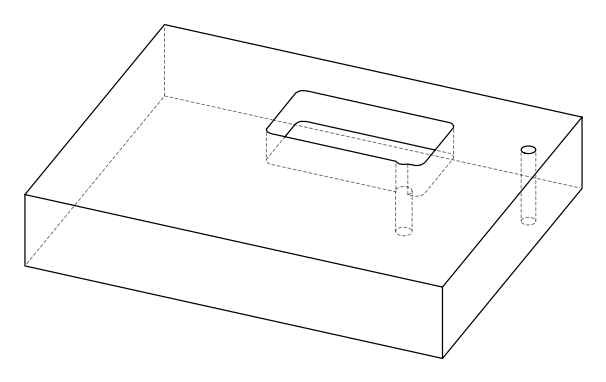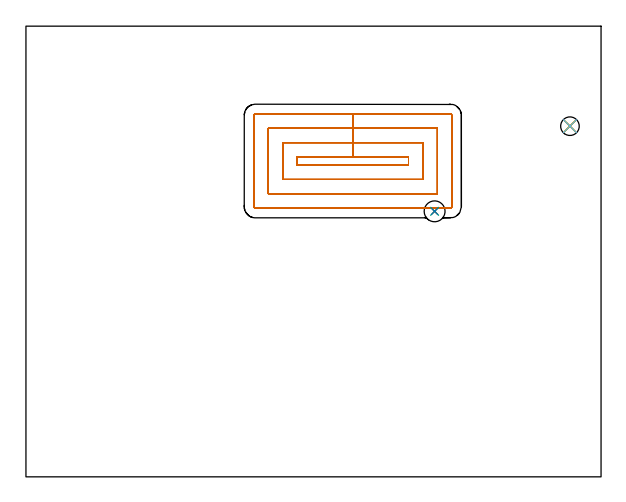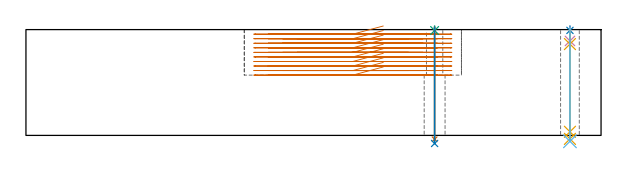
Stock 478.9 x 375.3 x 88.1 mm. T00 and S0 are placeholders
(PLAN: 8 operations, 6 tool changes, 30.9 min)
(1 MILL_RECTANGULAR_POCKET | POCKET_RECTANGULAR_STRAIGHT | NXT0201_012 | Follow Part, ap 4, ae 75% | 29.22 min | 645545 mm3)
(2 SPOT_DRILL | STEP1HOLE | NXT0321_9005460120000 | 0.03 min | 35 mm3)
(3 SPOT_DRILL_1 | STEP1HOLE_1 | NXT0321_9005460120000 | 0.03 min | 0 mm3)
(4 DRILL_BLIND_HOLE_INTO_CENTER | STEP1HOLE | UGT0301_185 | 0.05 min | 228 mm3)
(5 GUN_DRILL_THROUGH_HOLE | STEP1HOLE | UGT0307_002 | 0.44 min | 2230 mm3)
(6 SPADE_DRILL_TO_ENLARGE_THROUGH_HOLE | STEP1HOLE | UGT0306_006 | 0.38 min | 14101 mm3)
(7 DRILL_THROUGH_HOLE_INTO_CENTER | STEP1HOLE_1 | NXT0301_065 | 0.37 min | 3464 mm3)
(8 DRILL_TO_ENLARGE_THROUGH_HOLE | STEP1HOLE_1 | UGT0301_245 | 0.39 min | 9613 mm3)
(TOOL NXT0201_012 | ENDMILL 16mm [2P460-1600-NA 1630] | D16 FL38 Z6)
(TOOL NXT0321_9005460120000 | NC Spot Drill, 142deg, 12mm, Carbide, Uncoated | D12 PA142 FL30 Z2)
(TOOL UGT0301_185 | Twist Drill 6.3 mm | D6.3 PA118 FL61 Z2)
(TOOL UGT0307_002 | Gun Drill 6 mm | D6 PA130 FL24 Z1)
(TOOL UGT0306_006 | Spade Drill 15.5mm | D15.5 PA132 FL10 Z2)
(TOOL NXT0301_065 | Carbide Drill 9.4mm [860.1-0940-075A1-MM 2214] | D9.4 PA140 FL98 Z2)
(TOOL UGT0301_245 | Twist Drill 17.4 mm | D17.4 PA118 FL130 Z2)
(OP 1 MILL_RECTANGULAR_POCKET)
G17 G21 G94 G90
T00 M6
G54
G17 G0 G90 X297.541 Y266.3 S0 M3
G43 Z98.1 H1
Z91.1
G94 G1 X272.2 Z84.31 F250.
X225.8 F500.
Y259.7
X318.6
Y266.3
X272.2
Y278.3
X213.8
Y247.7
X330.6
Y278.3
X272.2
Y290.3
X201.8
Y235.7
X342.6
Y290.3
X272.2
Y302.3
X191.
G3 X189.8 Y301.1 R1.2
G1 Y224.9
G3 X191. Y223.7 R1.2
G1 X353.4
G3 X354.6 Y224.9 R1.2
G1 Y301.1
G3 X353.4 Y302.3 R1.2
G1 X272.2
X271.2
G0 X297.541 Y266.3 Z87.31
G1 X272.2 Z80.52 F250.
X225.8 F500.
Y259.7
X318.6
Y266.3
X272.2
Y278.3
X213.8
Y247.7
X330.6
Y278.3
X272.2
Y290.3
X201.8
Y235.7
X342.6
Y290.3
X272.2
Y302.3
X191.
G3 X189.8 Y301.1 R1.2
G1 Y224.9
G3 X191. Y223.7 R1.2
G1 X353.4
G3 X354.6 Y224.9 R1.2
G1 Y301.1
G3 X353.4 Y302.3 R1.2
G1 X272.2
X271.2
G0 X297.541 Y266.3 Z83.52
G1 X272.2 Z76.73 F250.
X225.8 F500.
Y259.7
X318.6
Y266.3
X272.2
Y278.3
X213.8
Y247.7
X330.6
Y278.3
X272.2
Y290.3
X201.8
Y235.7
X342.6
Y290.3
X272.2
Y302.3
X191.
G3 X189.8 Y301.1 R1.2
G1 Y224.9
G3 X191. Y223.7 R1.2
G1 X353.4
G3 X354.6 Y224.9 R1.2
G1 Y301.1
G3 X353.4 Y302.3 R1.2
G1 X272.2
X271.2
G0 X297.541 Y266.3 Z79.73
G1 X272.2 Z72.94 F250.
X225.8 F500.
Y259.7
X318.6
Y266.3
X272.2
Y278.3
X213.8
Y247.7
X330.6
Y278.3
X272.2
Y290.3
X201.8
Y235.7
X342.6
Y290.3
X272.2
Y302.3
X191.
G3 X189.8 Y301.1 R1.2
G1 Y224.9
G3 X191. Y223.7 R1.2
G1 X353.4
G3 X354.6 Y224.9 R1.2
G1 Y301.1
G3 X353.4 Y302.3 R1.2
G1 X272.2
X271.2
G0 X297.541 Y266.3 Z75.94
G1 X272.2 Z69.15 F250.
X225.8 F500.
Y259.7
X318.6
Y266.3
X272.2
Y278.3
X213.8
Y247.7
X330.6
Y278.3
X272.2
Y290.3
X201.8
Y235.7
X342.6
Y290.3
X272.2
Y302.3
X191.
G3 X189.8 Y301.1 R1.2
G1 Y224.9
G3 X191. Y223.7 R1.2
G1 X353.4
G3 X354.6 Y224.9 R1.2
G1 Y301.1
G3 X353.4 Y302.3 R1.2
G1 X272.2
X271.2
G0 X297.541 Y266.3 Z72.15
G1 X272.2 Z65.36 F250.
X225.8 F500.
Y259.7
X318.6
Y266.3
X272.2
Y278.3
X213.8
Y247.7
X330.6
Y278.3
X272.2
Y290.3
X201.8
Y235.7
X342.6
Y290.3
X272.2
Y302.3
X191.
G3 X189.8 Y301.1 R1.2
G1 Y224.9
G3 X191. Y223.7 R1.2
G1 X353.4
G3 X354.6 Y224.9 R1.2
G1 Y301.1
G3 X353.4 Y302.3 R1.2
G1 X272.2
X271.2
G0 X297.541 Y266.3 Z68.36
G1 X272.2 Z61.57 F250.
X225.8 F500.
Y259.7
X318.6
Y266.3
X272.2
Y278.3
X213.8
Y247.7
X330.6
Y278.3
X272.2
Y290.3
X201.8
Y235.7
X342.6
Y290.3
X272.2
Y302.3
X191.
G3 X189.8 Y301.1 R1.2
G1 Y224.9
G3 X191. Y223.7 R1.2
G1 X353.4
G3 X354.6 Y224.9 R1.2
G1 Y301.1
G3 X353.4 Y302.3 R1.2
G1 X272.2
X271.2
G0 X297.541 Y266.3 Z64.57
G1 X272.2 Z57.78 F250.
X225.8 F500.
Y259.7
X318.6
Y266.3
X272.2
Y278.3
X213.8
Y247.7
X330.6
Y278.3
X272.2
Y290.3
X201.8
Y235.7
X342.6
Y290.3
X272.2
Y302.3
X191.
G3 X189.8 Y301.1 R1.2
G1 Y224.9
G3 X191. Y223.7 R1.2
G1 X353.4
G3 X354.6 Y224.9 R1.2
G1 Y301.1
G3 X353.4 Y302.3 R1.2
G1 X272.2
X271.2
G0 X297.541 Y266.3 Z60.78
G1 X272.2 Z53.99 F250.
X225.8 F500.
Y259.7
X318.6
Y266.3
X272.2
Y278.3
X213.8
Y247.7
X330.6
Y278.3
X272.2
Y290.3
X201.8
Y235.7
X342.6
Y290.3
X272.2
Y302.3
X191.
G3 X189.8 Y301.1 R1.2
G1 Y224.9
G3 X191. Y223.7 R1.2
G1 X353.4
G3 X354.6 Y224.9 R1.2
G1 Y301.1
G3 X353.4 Y302.3 R1.2
G1 X272.2
X271.2
G0 X297.541 Y266.3 Z56.99
G1 X272.2 Z50.2 F250.
X225.8 F500.
Y259.7
X318.6
Y266.3
X272.2
Y278.3
X213.8
Y247.7
X330.6
Y278.3
X272.2
Y290.3
X201.8
Y235.7
X342.6
Y290.3
X272.2
Y302.3
X191.
G3 X189.8 Y301.1 R1.2
G1 Y224.9
G3 X191. Y223.7 R1.2
G1 X353.4
G3 X354.6 Y224.9 R1.2
G1 Y301.1
G3 X353.4 Y302.3 R1.2
G1 X272.2
X271.2
G0 Z98.1
M5
M2
(OP 2 SPOT_DRILL)
G17 G21 G94 G90
T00 M6
G54
G17 G0 G90 X453. Y292. S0 M3
G43 Z98.1 H0
G94 G81 G98 Z87.424 F250. R91.1
G80
M5
M2
(OP 3 SPOT_DRILL_1)
G17 G21 G94 G90
T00 M6
G54
G17 G0 G90 X340.3 Y221.1 S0 M3
G43 Z98.1 H0
G94 G81 G98 Z87.351 F250. R91.1
G80
M5
M2
(OP 4 DRILL_BLIND_HOLE_INTO_CENTER)
G17 G21 G94 G90
T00 M6
G54
G17 G0 G90 X453. Y292. S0 M3
G43 Z98.1 H0
G94 G81 G98 Z78.65 F250. R90.1
G80
M5
M2
(OP 5 GUN_DRILL_THROUGH_HOLE)
G17 G21 G94 G90
T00 M6
G54
G17 G0 G90 X453. Y292. M8
G43 Z98.1 H0
Z88.695
S716 M3
G94 G1 Z76.054 F125. M26
G4 X.084
Z3. F250.
G4 X.084
Z-2.899 F125.
G4 X.084
M5
M9
G0 Z88.695
Z98.1
M2
(OP 6 SPADE_DRILL_TO_ENLARGE_THROUGH_HOLE)
G17 G21 G94 G90
T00 M6
G54
G17 G0 G90 X453. Y292. S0 M3
G43 Z98.1 H0
G94 G73 G98 Z-4.951 F250. Q13.293 R90.1
G80
M5
M2
(OP 7 DRILL_THROUGH_HOLE_INTO_CENTER)
G17 G21 G94 G90
T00 M6
G54
G17 G0 G90 X340.3 Y221.1 S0 M3
G43 Z98.1 H1
G94 G73 G98 Z-3.211 F250. Q9.131 R90.1
G80
M5
M2
(OP 8 DRILL_TO_ENLARGE_THROUGH_HOLE)
G17 G21 G94 G90
T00 M6
G54
G17 G0 G90 X340.3 Y221.1 S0 M3
G43 Z98.1 H0
G94 G73 G98 Z-6.727 F250. Q15.805 R90.1
G80
M5
M2
